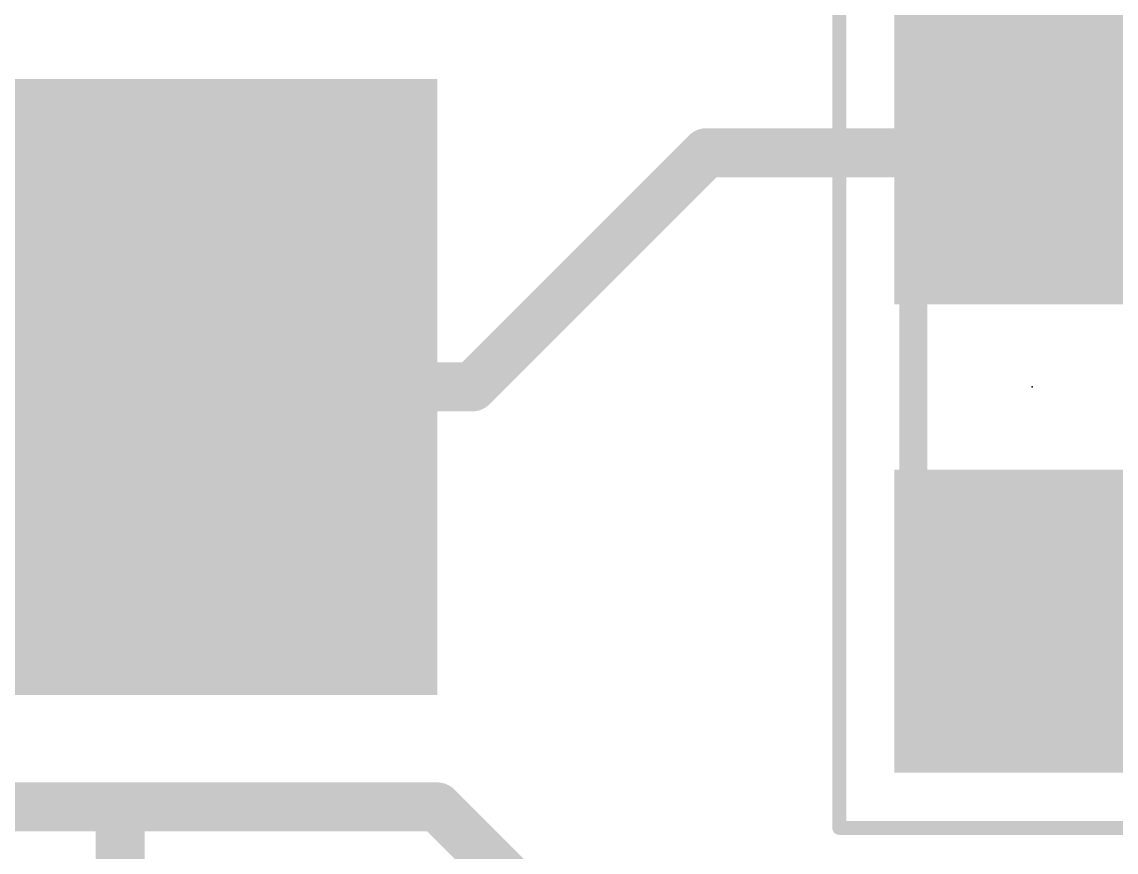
# Model space of a CAD drawing. Extents: x -36 to 72, y -11 to 34.
# Drawn here: x 12.844 to 16.814, y 14.822 to 17.835 of the extents above; entities that cross this region are included whole.
import ezdxf

# ---------------------------------------------------------------- set-up
doc = ezdxf.new("R2010")
doc.units = 0
for name, color, linetype in [('1', 12, 'CONTINUOUS'), ('21', 41, 'CONTINUOUS'), ('23', 53, 'CONTINUOUS'), ('31', 253, 'CONTINUOUS'), ('39', 12, 'CONTINUOUS'), ('51', 53, 'CONTINUOUS')]:
    doc.layers.add(name, color=color, linetype=linetype)

# ---------------------------------------------------------------- blocks, each defined once
blk = doc.blocks.new('RECT')
blk.add_solid([(-0.5, -0.5), (0.5, -0.5), (-0.5, 0.5), (0.5, 0.5)])

msp = doc.modelspace()

# ---------------------------------------------------------------- linework, layer by layer
at = {"layer": '1', "const_width": 0.1778}
for points in [[(14.478, 16.51), (15.328, 17.36)], [(16.51, 17.36), (15.328, 17.36)], [(13.5128, 16.51), (14.478, 16.51)], [(16.51, 15.66), (17.614, 15.66)], [(13.208, 14.986), (12.7, 14.986)], [(13.2, 14.978), (13.208, 14.986)], [(13.2, 13.975), (13.2, 14.978)], [(14.351, 14.986), (13.208, 14.986)], [(15.3035, 14.0335), (14.351, 14.986)]]:
    msp.add_lwpolyline(points, dxfattribs=at)
at = {"layer": '1', "const_width": 0.0889}
for points in [[(15.328, 17.4045, 1), (15.328, 17.3155)], [(15.3594, 17.3286, 1), (15.2966, 17.3914)], [(16.51, 17.3155, 1), (16.51, 17.4045)], [(13.5128, 16.5545, 1), (13.5128, 16.4656)], [(14.478, 16.4656, 1), (14.478, 16.5545)], [(14.4466, 16.5414, 1), (14.5094, 16.4786)], [(16.51, 15.7044, 1), (16.51, 15.6156)], [(13.1686, 15.0094, 1), (13.2314, 14.9466)], [(13.2445, 14.978, 1), (13.1556, 14.978)], [(13.208, 15.0305, 1), (13.208, 14.9416)], [(13.2394, 14.9546, 1), (13.1766, 15.0174)], [(13.208, 14.9416, 1), (13.208, 15.0305)], [(14.3824, 15.0174, 1), (14.3196, 14.9546)], [(14.351, 14.9416, 1), (14.351, 15.0305)]]:
    msp.add_lwpolyline(points, format="xyb", dxfattribs=at)
at = {"layer": '21', "const_width": 0.1524}
for points in [[(11.43, 17.526), (13.97, 17.526)], [(14.224, 15.748), (14.224, 17.272)], [(13.97, 15.494), (11.43, 15.494)]]:
    msp.add_lwpolyline(points, dxfattribs=at)
at = {"layer": '21'}
for points, const_width in [([(14.224, 17.272, 0.4142), (13.97, 17.526)], 0.1524), ([(13.97, 17.5641, 1), (13.97, 17.4879)], 0.0762), ([(13.97, 17.4879, 1), (13.97, 17.5641)], 0.0762), ([(14.2621, 17.272, 1), (14.1859, 17.272)], 0.0762), ([(14.1859, 17.272, 1), (14.2621, 17.272)], 0.0762), ([(13.97, 15.494, 0.4142), (14.224, 15.748)], 0.1524), ([(14.2621, 15.748, 1), (14.1859, 15.748)], 0.0762), ([(14.1859, 15.748, 1), (14.2621, 15.748)], 0.0762), ([(13.97, 15.5321, 1), (13.97, 15.4559)], 0.0762), ([(13.97, 15.4559, 1), (13.97, 15.5321)], 0.0762)]:
    msp.add_lwpolyline(points, format="xyb", dxfattribs=dict(at, const_width=const_width))
at = {"layer": '23'}
msp.add_point((16.51, 16.51), dxfattribs=at)
at = {"layer": '39', "const_width": 0.0508}
for points in [[(15.81, 14.91), (15.81, 18.11)], [(17.21, 14.91), (15.81, 14.91)]]:
    msp.add_lwpolyline(points, dxfattribs=at)
at = {"layer": '39', "const_width": 0.0254}
for points in [[(15.81, 14.9227, 1), (15.81, 14.8973)], [(15.7973, 14.91, 1), (15.8227, 14.91)]]:
    msp.add_lwpolyline(points, format="xyb", dxfattribs=at)
at = {"layer": '51', "const_width": 0.1016}
msp.add_lwpolyline([(16.078, 16.154), (16.078, 16.866)], dxfattribs=at)
at = {"layer": '51', "const_width": 0.0508}
for points in [[(16.1034, 16.866, 1), (16.0526, 16.866)], [(16.0526, 16.154, 1), (16.1034, 16.154)]]:
    msp.add_lwpolyline(points, format="xyb", dxfattribs=at)

# ---------------------------------------------------------------- block references
at = {"layer": '1', "xscale": 1.1, "rotation": 90}
for p in [(16.51, 17.36), (16.51, 15.66)]:
    msp.add_blockref('RECT', p, dxfattribs=at)
at = {"layer": '1', "xscale": 0.635, "yscale": 1.27}
for p in [(12.7, 16.51), (13.5128, 16.51)]:
    msp.add_blockref('RECT', p, dxfattribs=at)
at = {"layer": '31', "xscale": 1.1, "rotation": 90}
for p in [(16.51, 17.36), (16.51, 15.66)]:
    msp.add_blockref('RECT', p, dxfattribs=at)
at = {"layer": '31', "xscale": 3.302, "yscale": 2.2352}
msp.add_blockref('RECT', (12.7, 16.51), dxfattribs=at)
at = {"layer": '51', "xscale": 0.5001, "yscale": 0.95, "rotation": 90}
for p in [(16.5049, 17.0903), (16.5049, 15.9219)]:
    msp.add_blockref('RECT', p, dxfattribs=at)

doc.saveas('drawing.dxf')
